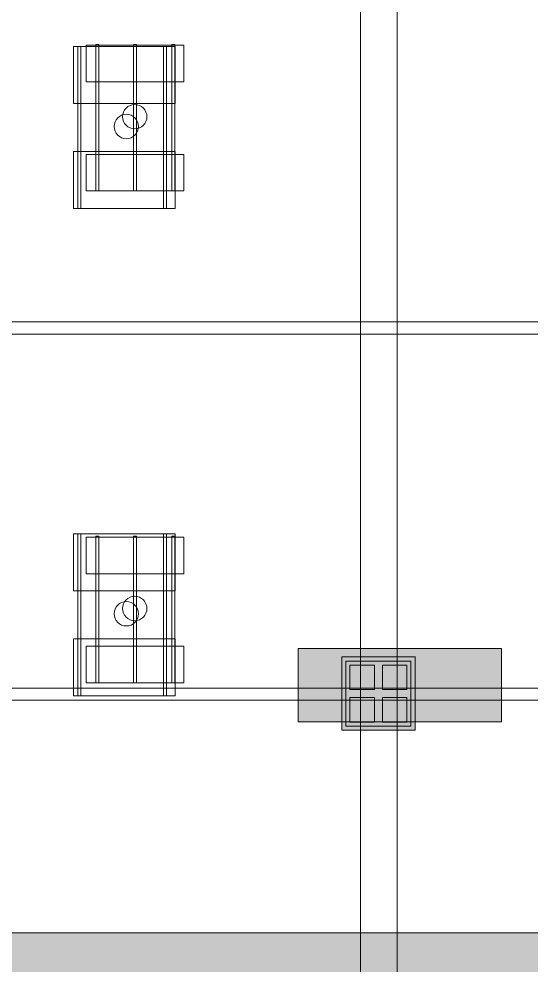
# Model space of a CAD drawing. Header units: inches. Extents: x -10671 to 1761, y -674 to 7170.
# Drawn here: x -3435 to -3183.2, y 964.8 to 1429.9 of the extents above; entities that cross this region are included whole.
import ezdxf

# ---------------------------------------------------------------- set-up
doc = ezdxf.new("R2010")
doc.units = ezdxf.units.IN
doc.header["$LTSCALE"] = 19.2
doc.header["$MEASUREMENT"] = 0
for name, color, linetype, lineweight, true_color in [('DWG-bldg-utility box', 3, 'Continuous', 18, 0x00ff00), ('PDF', 6, 'Continuous', 5, 0xff00ff), ('Venue-NO HANG ZONE', 7, 'Continuous', 15, 0xdd0000), ('Venue-Rigging Steel-High', 7, 'Continuous', 5, 0x800000), ('Venue-Rigging Steel-Low', 7, 'Continuous', 5, 0x0000dd)]:
    doc.layers.add(name, color=color, linetype=linetype, lineweight=lineweight, true_color=true_color)
doc.layers.add('Venue-Ceiling-Lights', color=7, linetype='Continuous', lineweight=5)
doc.layers.add('Venue-Floor Pockets', color=7, linetype='Continuous', lineweight=5)

# ---------------------------------------------------------------- blocks, each defined once
blk = doc.blocks.new('FLOORBOX')
at = {"layer": 'Venue-Floor Pockets', "linetype": 'Continuous', "lineweight": 0, "true_color": 0xaaaaaa}
blk.add_hatch(color=253, dxfattribs=at).paths.add_polyline_path([(-18, 18), (18, 18), (18, -18), (-18, -18)])
at = {"layer": 'Venue-Floor Pockets', "linetype": 'Continuous', "lineweight": 0, "true_color": 0xbbbbbb}
blk.add_hatch(color=9, dxfattribs=at).paths.add_polyline_path([(-16, 16), (16, 16), (16, -16), (-16, -16)])
at = {"layer": 'Venue-Floor Pockets', "linetype": 'Continuous', "lineweight": 0, "true_color": 0xdddddd}
for points in [[(-14, 14), (-2, 14), (-2, 2), (-14, 2)], [(2, 14), (14, 14), (14, 2), (2, 2)], [(-14, -2), (-2, -2), (-2, -14), (-14, -14)], [(2, -2), (14, -2), (14, -14), (2, -14)]]:
    blk.add_hatch(color=254, dxfattribs=at).paths.add_polyline_path(points)
at = {"layer": 'Venue-Floor Pockets', "color": 7, "linetype": 'Continuous', "lineweight": 5, "flags": 128}
for points in [[(-18, 18), (18, 18), (18, -18), (-18, -18)], [(-16, 16), (16, 16), (16, -16), (-16, -16)], [(-14, 14), (-2, 14), (-2, 2), (-14, 2)], [(2, 14), (14, 14), (14, 2), (2, 2)], [(-14, -2), (-2, -2), (-2, -14), (-14, -14)], [(2, -2), (14, -2), (14, -14), (2, -14)]]:
    blk.add_lwpolyline(points, close=True, dxfattribs=at)
blk = doc.blocks.new('Group-1689-1')
at = {"layer": 'PDF'}
for points, invisible_edges in [([(-3383.96, 1383.06, 398), (-3383.07, 1385.22, 398), (-3381.41, 1386.88, 398), (-3383.96, 1383.06, 398)], 15), ([(-3383.96, 1380.72, 398), (-3383.96, 1383.06, 398), (-3381.41, 1386.88, 398), (-3383.96, 1380.72, 398)], 15), ([(-3383.96, 1380.72, 398), (-3381.41, 1386.88, 398), (-3374.74, 1386.88, 398), (-3383.96, 1380.72, 398)], 15), ([(-3374.74, 1386.88, 398), (-3373.83, 1377.65, 398), (-3383.96, 1380.72, 398), (-3374.74, 1386.88, 398)], 15), ([(-3381.41, 1386.88, 388), (-3383.07, 1385.22, 388), (-3383.96, 1383.06, 388), (-3381.41, 1386.88, 388)], 15), ([(-3381.41, 1386.88, 388), (-3383.96, 1383.06, 388), (-3383.96, 1380.72, 388), (-3381.41, 1386.88, 388)], 15), ([(-3383.96, 1380.72, 388), (-3373.83, 1377.65, 388), (-3374.74, 1386.88, 388), (-3383.96, 1380.72, 388)], 15), ([(-3383.96, 1380.72, 388), (-3374.74, 1386.88, 388), (-3381.41, 1386.88, 388), (-3383.96, 1380.72, 388)], 15), ([(-3383.07, 1385.22, 398), (-3382.32, 1386.13, 398), (-3381.41, 1386.88, 398), (-3383.07, 1385.22, 398)], 12), ([(-3381.41, 1386.88, 388), (-3382.32, 1386.13, 388), (-3383.07, 1385.22, 388), (-3381.41, 1386.88, 388)], 12), ([(-3381.41, 1386.88, 398), (-3380.37, 1387.43, 398), (-3379.25, 1387.77, 398), (-3381.41, 1386.88, 398)], 12), ([(-3381.41, 1386.88, 398), (-3379.25, 1387.77, 398), (-3376.91, 1387.77, 398), (-3381.41, 1386.88, 398)], 15), ([(-3381.41, 1386.88, 398), (-3376.91, 1387.77, 398), (-3374.74, 1386.88, 398), (-3381.41, 1386.88, 398)], 15), ([(-3379.25, 1387.77, 388), (-3380.37, 1387.43, 388), (-3381.41, 1386.88, 388), (-3379.25, 1387.77, 388)], 12), ([(-3374.74, 1386.88, 388), (-3379.25, 1387.77, 388), (-3381.41, 1386.88, 388), (-3374.74, 1386.88, 388)], 15), ([(-3379.25, 1387.77, 398), (-3378.08, 1387.89, 398), (-3376.91, 1387.77, 398), (-3379.25, 1387.77, 398)], 12), ([(-3376.91, 1387.77, 388), (-3378.08, 1387.89, 388), (-3379.25, 1387.77, 388), (-3376.91, 1387.77, 388)], 12), ([(-3374.74, 1386.88, 388), (-3376.91, 1387.77, 388), (-3379.25, 1387.77, 388), (-3374.74, 1386.88, 388)], 15), ([(-3376.91, 1387.77, 398), (-3375.78, 1387.43, 398), (-3374.74, 1386.88, 398), (-3376.91, 1387.77, 398)], 12), ([(-3374.74, 1386.88, 388), (-3375.78, 1387.43, 388), (-3376.91, 1387.77, 388), (-3374.74, 1386.88, 388)], 12), ([(-3374.74, 1386.88, 398), (-3373.83, 1386.13, 398), (-3373.09, 1385.22, 398), (-3374.74, 1386.88, 398)], 12), ([(-3374.74, 1386.88, 398), (-3373.09, 1385.22, 398), (-3372.53, 1384.18, 398), (-3374.74, 1386.88, 398)], 13), ([(-3374.74, 1386.88, 398), (-3372.53, 1384.18, 398), (-3372.08, 1381.89, 398), (-3374.74, 1386.88, 398)], 15), ([(-3374.74, 1386.88, 398), (-3372.08, 1381.89, 398), (-3373.83, 1377.65, 398), (-3374.74, 1386.88, 398)], 15), ([(-3373.09, 1385.22, 388), (-3373.83, 1386.13, 388), (-3374.74, 1386.88, 388), (-3373.09, 1385.22, 388)], 12), ([(-3372.53, 1384.18, 388), (-3373.09, 1385.22, 388), (-3374.74, 1386.88, 388), (-3372.53, 1384.18, 388)], 14), ([(-3372.08, 1381.89, 388), (-3372.53, 1384.18, 388), (-3374.74, 1386.88, 388), (-3372.08, 1381.89, 388)], 15), ([(-3373.83, 1377.65, 388), (-3372.08, 1381.89, 388), (-3374.74, 1386.88, 388), (-3373.83, 1377.65, 388)], 15), ([(-3383.96, 1380.72, 398), (-3384.08, 1381.89, 398), (-3383.96, 1383.06, 398), (-3383.96, 1380.72, 398)], 12), ([(-3383.96, 1383.06, 388), (-3384.08, 1381.89, 388), (-3383.96, 1380.72, 388), (-3383.96, 1383.06, 388)], 12), ([(-3383.96, 1383.06, 398), (-3383.62, 1384.18, 398), (-3383.07, 1385.22, 398), (-3383.96, 1383.06, 398)], 12), ([(-3383.07, 1385.22, 388), (-3383.62, 1384.18, 388), (-3383.96, 1383.06, 388), (-3383.07, 1385.22, 388)], 12), ([(-3372.08, 1381.89, 398), (-3372.53, 1379.59, 398), (-3373.83, 1377.65, 398), (-3372.08, 1381.89, 398)], 15), ([(-3373.83, 1377.65, 388), (-3372.53, 1379.59, 388), (-3372.08, 1381.89, 388), (-3373.83, 1377.65, 388)], 15), ([(-3372.53, 1384.18, 398), (-3372.19, 1383.06, 398), (-3372.08, 1381.89, 398), (-3372.53, 1384.18, 398)], 12), ([(-3372.08, 1381.89, 388), (-3372.19, 1383.06, 388), (-3372.53, 1384.18, 388), (-3372.08, 1381.89, 388)], 12), ([(-3372.08, 1381.89, 398), (-3372.19, 1380.72, 398), (-3372.53, 1379.59, 398), (-3372.08, 1381.89, 398)], 12), ([(-3372.53, 1379.59, 388), (-3372.19, 1380.72, 388), (-3372.08, 1381.89, 388), (-3372.53, 1379.59, 388)], 12), ([(-3383.07, 1378.56, 398), (-3383.62, 1379.59, 398), (-3383.96, 1380.72, 398), (-3383.07, 1378.56, 398)], 12), ([(-3381.41, 1376.9, 398), (-3383.07, 1378.56, 398), (-3383.96, 1380.72, 398), (-3381.41, 1376.9, 398)], 15), ([(-3379.25, 1376, 398), (-3381.41, 1376.9, 398), (-3383.96, 1380.72, 398), (-3379.25, 1376, 398)], 15), ([(-3373.83, 1377.65, 398), (-3379.25, 1376, 398), (-3383.96, 1380.72, 398), (-3373.83, 1377.65, 398)], 15), ([(-3383.96, 1380.72, 388), (-3383.62, 1379.59, 388), (-3383.07, 1378.56, 388), (-3383.96, 1380.72, 388)], 12), ([(-3383.96, 1380.72, 388), (-3383.07, 1378.56, 388), (-3381.41, 1376.9, 388), (-3383.96, 1380.72, 388)], 15), ([(-3383.96, 1380.72, 388), (-3381.41, 1376.9, 388), (-3379.25, 1376, 388), (-3383.96, 1380.72, 388)], 15), ([(-3383.96, 1380.72, 388), (-3379.25, 1376, 388), (-3373.83, 1377.65, 388), (-3383.96, 1380.72, 388)], 15), ([(-3381.41, 1376.9, 398), (-3382.32, 1377.65, 398), (-3383.07, 1378.56, 398), (-3381.41, 1376.9, 398)], 12), ([(-3383.07, 1378.56, 388), (-3382.32, 1377.65, 388), (-3381.41, 1376.9, 388), (-3383.07, 1378.56, 388)], 12), ([(-3379.25, 1376, 398), (-3380.37, 1376.35, 398), (-3381.41, 1376.9, 398), (-3379.25, 1376, 398)], 12), ([(-3381.41, 1376.9, 388), (-3380.37, 1376.35, 388), (-3379.25, 1376, 388), (-3381.41, 1376.9, 388)], 12), ([(-3373.83, 1377.65, 398), (-3375.78, 1376.35, 398), (-3379.25, 1376, 398), (-3373.83, 1377.65, 398)], 15), ([(-3379.25, 1376, 388), (-3375.78, 1376.35, 388), (-3373.83, 1377.65, 388), (-3379.25, 1376, 388)], 15), ([(-3373.83, 1377.65, 398), (-3374.74, 1376.9, 398), (-3375.78, 1376.35, 398), (-3373.83, 1377.65, 398)], 12), ([(-3375.78, 1376.35, 388), (-3374.74, 1376.9, 388), (-3373.83, 1377.65, 388), (-3375.78, 1376.35, 388)], 12), ([(-3372.53, 1379.59, 398), (-3373.09, 1378.56, 398), (-3373.83, 1377.65, 398), (-3372.53, 1379.59, 398)], 12), ([(-3373.83, 1377.65, 388), (-3373.09, 1378.56, 388), (-3372.53, 1379.59, 388), (-3373.83, 1377.65, 388)], 12), ([(-3375.78, 1376.35, 398), (-3376.91, 1376, 398), (-3379.25, 1376, 398), (-3375.78, 1376.35, 398)], 14), ([(-3379.25, 1376, 388), (-3376.91, 1376, 388), (-3375.78, 1376.35, 388), (-3379.25, 1376, 388)], 13), ([(-3376.91, 1376, 398), (-3378.08, 1375.89, 398), (-3379.25, 1376, 398), (-3376.91, 1376, 398)], 12), ([(-3379.25, 1376, 388), (-3378.08, 1375.89, 388), (-3376.91, 1376, 388), (-3379.25, 1376, 388)], 12)]:
    blk.add_3dface(points, dxfattribs=dict(at, invisible_edges=invisible_edges))
for points in [[(-3383.07, 1385.22, 388), (-3383.07, 1385.22, 398), (-3382.32, 1386.13, 398), (-3382.32, 1386.13, 388)], [(-3382.32, 1386.13, 388), (-3382.32, 1386.13, 398), (-3381.41, 1386.88, 398), (-3381.41, 1386.88, 388)], [(-3381.41, 1386.88, 388), (-3381.41, 1386.88, 398), (-3380.37, 1387.43, 398), (-3380.37, 1387.43, 388)], [(-3380.37, 1387.43, 388), (-3380.37, 1387.43, 398), (-3379.25, 1387.77, 398), (-3379.25, 1387.77, 388)], [(-3379.25, 1387.77, 388), (-3379.25, 1387.77, 398), (-3378.08, 1387.89, 398), (-3378.08, 1387.89, 388)], [(-3378.08, 1387.89, 388), (-3378.08, 1387.89, 398), (-3376.91, 1387.77, 398), (-3376.91, 1387.77, 388)], [(-3376.91, 1387.77, 388), (-3376.91, 1387.77, 398), (-3375.78, 1387.43, 398), (-3375.78, 1387.43, 388)], [(-3375.78, 1387.43, 388), (-3375.78, 1387.43, 398), (-3374.74, 1386.88, 398), (-3374.74, 1386.88, 388)], [(-3374.74, 1386.88, 388), (-3374.74, 1386.88, 398), (-3373.83, 1386.13, 398), (-3373.83, 1386.13, 388)], [(-3373.83, 1386.13, 388), (-3373.83, 1386.13, 398), (-3373.09, 1385.22, 398), (-3373.09, 1385.22, 388)], [(-3384.08, 1381.89, 388), (-3384.08, 1381.89, 398), (-3383.96, 1383.06, 398), (-3383.96, 1383.06, 388)], [(-3383.96, 1380.72, 388), (-3383.96, 1380.72, 398), (-3384.08, 1381.89, 398), (-3384.08, 1381.89, 388)], [(-3383.96, 1383.06, 388), (-3383.96, 1383.06, 398), (-3383.62, 1384.18, 398), (-3383.62, 1384.18, 388)], [(-3383.62, 1384.18, 388), (-3383.62, 1384.18, 398), (-3383.07, 1385.22, 398), (-3383.07, 1385.22, 388)], [(-3373.09, 1385.22, 388), (-3373.09, 1385.22, 398), (-3372.53, 1384.18, 398), (-3372.53, 1384.18, 388)], [(-3372.53, 1384.18, 388), (-3372.53, 1384.18, 398), (-3372.19, 1383.06, 398), (-3372.19, 1383.06, 388)], [(-3372.19, 1383.06, 388), (-3372.19, 1383.06, 398), (-3372.08, 1381.89, 398), (-3372.08, 1381.89, 388)], [(-3372.08, 1381.89, 388), (-3372.08, 1381.89, 398), (-3372.19, 1380.72, 398), (-3372.19, 1380.72, 388)], [(-3383.62, 1379.59, 388), (-3383.62, 1379.59, 398), (-3383.96, 1380.72, 398), (-3383.96, 1380.72, 388)], [(-3383.07, 1378.56, 388), (-3383.07, 1378.56, 398), (-3383.62, 1379.59, 398), (-3383.62, 1379.59, 388)], [(-3382.32, 1377.65, 388), (-3382.32, 1377.65, 398), (-3383.07, 1378.56, 398), (-3383.07, 1378.56, 388)], [(-3381.41, 1376.9, 388), (-3381.41, 1376.9, 398), (-3382.32, 1377.65, 398), (-3382.32, 1377.65, 388)], [(-3380.37, 1376.35, 388), (-3380.37, 1376.35, 398), (-3381.41, 1376.9, 398), (-3381.41, 1376.9, 388)], [(-3374.74, 1376.9, 388), (-3374.74, 1376.9, 398), (-3375.78, 1376.35, 398), (-3375.78, 1376.35, 388)], [(-3373.83, 1377.65, 388), (-3373.83, 1377.65, 398), (-3374.74, 1376.9, 398), (-3374.74, 1376.9, 388)], [(-3373.09, 1378.56, 388), (-3373.09, 1378.56, 398), (-3373.83, 1377.65, 398), (-3373.83, 1377.65, 388)], [(-3372.53, 1379.59, 388), (-3372.53, 1379.59, 398), (-3373.09, 1378.56, 398), (-3373.09, 1378.56, 388)], [(-3372.19, 1380.72, 388), (-3372.19, 1380.72, 398), (-3372.53, 1379.59, 398), (-3372.53, 1379.59, 388)], [(-3379.25, 1376, 388), (-3379.25, 1376, 398), (-3380.37, 1376.35, 398), (-3380.37, 1376.35, 388)], [(-3378.08, 1375.89, 388), (-3378.08, 1375.89, 398), (-3379.25, 1376, 398), (-3379.25, 1376, 388)], [(-3376.91, 1376, 388), (-3376.91, 1376, 398), (-3378.08, 1375.89, 398), (-3378.08, 1375.89, 388)], [(-3375.78, 1376.35, 388), (-3375.78, 1376.35, 398), (-3376.91, 1376, 398), (-3376.91, 1376, 388)]]:
    blk.add_3dface(points, dxfattribs=at)
blk = doc.blocks.new('Group-1690-1')
at = {"layer": 'PDF'}
for points in [[(-3401.95, 1416.99, 393.91), (-3401.95, 1416.99, 397.91), (-3353.95, 1416.99, 397.91), (-3353.95, 1416.99, 393.91)], [(-3401.95, 1398.99, 393.91), (-3401.95, 1398.99, 397.91), (-3401.95, 1416.99, 397.91), (-3401.95, 1416.99, 393.91)], [(-3353.95, 1416.99, 397.91), (-3401.95, 1416.99, 397.91), (-3401.95, 1398.99, 397.91), (-3353.95, 1398.99, 397.91)], [(-3353.95, 1398.99, 393.91), (-3401.95, 1398.99, 393.91), (-3401.95, 1416.99, 393.91), (-3353.95, 1416.99, 393.91)], [(-3353.95, 1416.99, 393.91), (-3353.95, 1416.99, 397.91), (-3353.95, 1398.99, 397.91), (-3353.95, 1398.99, 393.91)], [(-3353.95, 1398.99, 393.91), (-3353.95, 1398.99, 397.91), (-3401.95, 1398.99, 397.91), (-3401.95, 1398.99, 393.91)]]:
    blk.add_3dface(points, dxfattribs=at)
blk = doc.blocks.new('Group-1691-1')
at = {"layer": 'PDF'}
for points in [[(-3359.85, 1417.39, 397.97), (-3359.85, 1417.39, 398.97), (-3358.35, 1417.39, 398.97), (-3358.35, 1417.39, 397.97)], [(-3359.85, 1345.39, 397.97), (-3359.85, 1345.39, 398.97), (-3359.85, 1417.39, 398.97), (-3359.85, 1417.39, 397.97)], [(-3358.35, 1417.39, 398.97), (-3359.85, 1417.39, 398.97), (-3359.85, 1345.39, 398.97), (-3358.35, 1345.39, 398.97)], [(-3358.35, 1345.39, 397.97), (-3359.85, 1345.39, 397.97), (-3359.85, 1417.39, 397.97), (-3358.35, 1417.39, 397.97)], [(-3358.35, 1417.39, 397.97), (-3358.35, 1417.39, 398.97), (-3358.35, 1345.39, 398.97), (-3358.35, 1345.39, 397.97)], [(-3358.35, 1345.39, 397.97), (-3358.35, 1345.39, 398.97), (-3359.85, 1345.39, 398.97), (-3359.85, 1345.39, 397.97)]]:
    blk.add_3dface(points, dxfattribs=at)
blk = doc.blocks.new('Group-1692-1')
at = {"layer": 'PDF'}
for points in [[(-3378.67, 1417.39, 397.97), (-3378.67, 1417.39, 398.97), (-3377.17, 1417.39, 398.97), (-3377.17, 1417.39, 397.97)], [(-3378.67, 1345.39, 397.97), (-3378.67, 1345.39, 398.97), (-3378.67, 1417.39, 398.97), (-3378.67, 1417.39, 397.97)], [(-3377.17, 1417.39, 398.97), (-3378.67, 1417.39, 398.97), (-3378.67, 1345.39, 398.97), (-3377.17, 1345.39, 398.97)], [(-3377.17, 1345.39, 397.97), (-3378.67, 1345.39, 397.97), (-3378.67, 1417.39, 397.97), (-3377.17, 1417.39, 397.97)], [(-3377.17, 1417.39, 397.97), (-3377.17, 1417.39, 398.97), (-3377.17, 1345.39, 398.97), (-3377.17, 1345.39, 397.97)], [(-3377.17, 1345.39, 397.97), (-3377.17, 1345.39, 398.97), (-3378.67, 1345.39, 398.97), (-3378.67, 1345.39, 397.97)]]:
    blk.add_3dface(points, dxfattribs=at)
blk = doc.blocks.new('Group-1693-1')
at = {"layer": 'PDF'}
for points in [[(-3397.26, 1417.39, 397.97), (-3397.26, 1417.39, 398.97), (-3395.76, 1417.39, 398.97), (-3395.76, 1417.39, 397.97)], [(-3397.26, 1345.39, 397.97), (-3397.26, 1345.39, 398.97), (-3397.26, 1417.39, 398.97), (-3397.26, 1417.39, 397.97)], [(-3395.76, 1417.39, 398.97), (-3397.26, 1417.39, 398.97), (-3397.26, 1345.39, 398.97), (-3395.76, 1345.39, 398.97)], [(-3395.76, 1345.39, 397.97), (-3397.26, 1345.39, 397.97), (-3397.26, 1417.39, 397.97), (-3395.76, 1417.39, 397.97)], [(-3395.76, 1417.39, 397.97), (-3395.76, 1417.39, 398.97), (-3395.76, 1345.39, 398.97), (-3395.76, 1345.39, 397.97)], [(-3395.76, 1345.39, 397.97), (-3395.76, 1345.39, 398.97), (-3397.26, 1345.39, 398.97), (-3397.26, 1345.39, 397.97)]]:
    blk.add_3dface(points, dxfattribs=at)
blk = doc.blocks.new('Group-1694-1')
at = {"layer": 'PDF'}
for points in [[(-3401.95, 1363.36, 393.91), (-3401.95, 1363.36, 397.91), (-3353.95, 1363.36, 397.91), (-3353.95, 1363.36, 393.91)], [(-3401.95, 1345.36, 393.91), (-3401.95, 1345.36, 397.91), (-3401.95, 1363.36, 397.91), (-3401.95, 1363.36, 393.91)], [(-3353.95, 1363.36, 397.91), (-3401.95, 1363.36, 397.91), (-3401.95, 1345.36, 397.91), (-3353.95, 1345.36, 397.91)], [(-3353.95, 1345.36, 393.91), (-3401.95, 1345.36, 393.91), (-3401.95, 1363.36, 393.91), (-3353.95, 1363.36, 393.91)], [(-3353.95, 1363.36, 393.91), (-3353.95, 1363.36, 397.91), (-3353.95, 1345.36, 397.91), (-3353.95, 1345.36, 393.91)], [(-3353.95, 1345.36, 393.91), (-3353.95, 1345.36, 397.91), (-3401.95, 1345.36, 397.91), (-3401.95, 1345.36, 393.91)]]:
    blk.add_3dface(points, dxfattribs=at)
blk = doc.blocks.new('Group-1695-1')
at = {"layer": 'PDF'}
for name in ['Group-1690-1', 'Group-1693-1', 'Group-1692-1', 'Group-1691-1', 'Group-1689-1', 'Group-1694-1']:
    blk.add_blockref(name, (0, 0), dxfattribs=at)
blk = doc.blocks.new('Group-1696-1')
at = {"layer": 'PDF'}
for points, invisible_edges in [([(-3383.96, 1141.29, 398), (-3382.32, 1144.36, 398), (-3380.37, 1145.66, 398), (-3383.96, 1141.29, 398)], 15), ([(-3383.96, 1138.95, 398), (-3383.96, 1141.29, 398), (-3380.37, 1145.66, 398), (-3383.96, 1138.95, 398)], 15), ([(-3383.96, 1138.95, 398), (-3380.37, 1145.66, 398), (-3375.78, 1145.66, 398), (-3383.96, 1138.95, 398)], 15), ([(-3383.96, 1138.95, 398), (-3375.78, 1145.66, 398), (-3372.19, 1138.95, 398), (-3383.96, 1138.95, 398)], 15), ([(-3380.37, 1145.66, 388), (-3382.32, 1144.36, 388), (-3383.96, 1141.29, 388), (-3380.37, 1145.66, 388)], 15), ([(-3372.19, 1141.29, 388), (-3380.37, 1145.66, 388), (-3383.96, 1141.29, 388), (-3372.19, 1141.29, 388)], 15), ([(-3383.96, 1141.29, 398), (-3383.07, 1143.45, 398), (-3382.32, 1144.36, 398), (-3383.96, 1141.29, 398)], 13), ([(-3382.32, 1144.36, 388), (-3383.07, 1143.45, 388), (-3383.96, 1141.29, 388), (-3382.32, 1144.36, 388)], 14), ([(-3382.32, 1144.36, 398), (-3381.41, 1145.11, 398), (-3380.37, 1145.66, 398), (-3382.32, 1144.36, 398)], 12), ([(-3380.37, 1145.66, 388), (-3381.41, 1145.11, 388), (-3382.32, 1144.36, 388), (-3380.37, 1145.66, 388)], 12), ([(-3380.37, 1145.66, 398), (-3379.25, 1146, 398), (-3376.91, 1146, 398), (-3380.37, 1145.66, 398)], 14), ([(-3380.37, 1145.66, 398), (-3376.91, 1146, 398), (-3375.78, 1145.66, 398), (-3380.37, 1145.66, 398)], 13), ([(-3376.91, 1146, 388), (-3379.25, 1146, 388), (-3380.37, 1145.66, 388), (-3376.91, 1146, 388)], 13), ([(-3375.78, 1145.66, 388), (-3376.91, 1146, 388), (-3380.37, 1145.66, 388), (-3375.78, 1145.66, 388)], 14), ([(-3372.19, 1141.29, 388), (-3375.78, 1145.66, 388), (-3380.37, 1145.66, 388), (-3372.19, 1141.29, 388)], 15), ([(-3379.25, 1146, 398), (-3378.08, 1146.12, 398), (-3376.91, 1146, 398), (-3379.25, 1146, 398)], 12), ([(-3376.91, 1146, 388), (-3378.08, 1146.12, 388), (-3379.25, 1146, 388), (-3376.91, 1146, 388)], 12), ([(-3375.78, 1145.66, 398), (-3374.74, 1145.11, 398), (-3373.83, 1144.36, 398), (-3375.78, 1145.66, 398)], 12), ([(-3375.78, 1145.66, 398), (-3373.83, 1144.36, 398), (-3373.09, 1143.45, 398), (-3375.78, 1145.66, 398)], 13), ([(-3375.78, 1145.66, 398), (-3373.09, 1143.45, 398), (-3372.19, 1138.95, 398), (-3375.78, 1145.66, 398)], 15), ([(-3373.83, 1144.36, 388), (-3374.74, 1145.11, 388), (-3375.78, 1145.66, 388), (-3373.83, 1144.36, 388)], 12), ([(-3373.09, 1143.45, 388), (-3373.83, 1144.36, 388), (-3375.78, 1145.66, 388), (-3373.09, 1143.45, 388)], 14), ([(-3372.19, 1141.29, 388), (-3373.09, 1143.45, 388), (-3375.78, 1145.66, 388), (-3372.19, 1141.29, 388)], 15), ([(-3383.96, 1138.95, 398), (-3384.08, 1140.12, 398), (-3383.96, 1141.29, 398), (-3383.96, 1138.95, 398)], 12), ([(-3383.96, 1141.29, 388), (-3384.08, 1140.12, 388), (-3383.96, 1138.95, 388), (-3383.96, 1141.29, 388)], 12), ([(-3383.96, 1141.29, 398), (-3383.62, 1142.42, 398), (-3383.07, 1143.45, 398), (-3383.96, 1141.29, 398)], 12), ([(-3383.07, 1143.45, 388), (-3383.62, 1142.42, 388), (-3383.96, 1141.29, 388), (-3383.07, 1143.45, 388)], 12), ([(-3383.96, 1141.29, 388), (-3383.96, 1138.95, 388), (-3380.37, 1134.58, 388), (-3383.96, 1141.29, 388)], 15), ([(-3383.96, 1141.29, 388), (-3380.37, 1134.58, 388), (-3375.78, 1134.58, 388), (-3383.96, 1141.29, 388)], 15), ([(-3383.96, 1141.29, 388), (-3375.78, 1134.58, 388), (-3372.19, 1141.29, 388), (-3383.96, 1141.29, 388)], 15), ([(-3375.78, 1134.58, 388), (-3373.09, 1136.79, 388), (-3372.19, 1141.29, 388), (-3375.78, 1134.58, 388)], 15), ([(-3373.09, 1143.45, 398), (-3372.53, 1142.42, 398), (-3372.19, 1141.29, 398), (-3373.09, 1143.45, 398)], 12), ([(-3373.09, 1143.45, 398), (-3372.19, 1141.29, 398), (-3372.19, 1138.95, 398), (-3373.09, 1143.45, 398)], 15), ([(-3372.19, 1141.29, 388), (-3372.53, 1142.42, 388), (-3373.09, 1143.45, 388), (-3372.19, 1141.29, 388)], 12), ([(-3373.09, 1136.79, 388), (-3372.19, 1138.95, 388), (-3372.19, 1141.29, 388), (-3373.09, 1136.79, 388)], 15), ([(-3372.19, 1141.29, 398), (-3372.08, 1140.12, 398), (-3372.19, 1138.95, 398), (-3372.19, 1141.29, 398)], 12), ([(-3372.19, 1138.95, 388), (-3372.08, 1140.12, 388), (-3372.19, 1141.29, 388), (-3372.19, 1138.95, 388)], 12), ([(-3383.07, 1136.79, 398), (-3383.62, 1137.82, 398), (-3383.96, 1138.95, 398), (-3383.07, 1136.79, 398)], 12), ([(-3382.32, 1135.88, 398), (-3383.07, 1136.79, 398), (-3383.96, 1138.95, 398), (-3382.32, 1135.88, 398)], 14), ([(-3380.37, 1134.58, 398), (-3382.32, 1135.88, 398), (-3383.96, 1138.95, 398), (-3380.37, 1134.58, 398)], 15), ([(-3372.19, 1138.95, 398), (-3380.37, 1134.58, 398), (-3383.96, 1138.95, 398), (-3372.19, 1138.95, 398)], 15), ([(-3383.96, 1138.95, 388), (-3383.62, 1137.82, 388), (-3383.07, 1136.79, 388), (-3383.96, 1138.95, 388)], 12), ([(-3383.96, 1138.95, 388), (-3383.07, 1136.79, 388), (-3382.32, 1135.88, 388), (-3383.96, 1138.95, 388)], 13), ([(-3383.96, 1138.95, 388), (-3382.32, 1135.88, 388), (-3380.37, 1134.58, 388), (-3383.96, 1138.95, 388)], 15), ([(-3380.37, 1134.58, 398), (-3381.41, 1135.13, 398), (-3382.32, 1135.88, 398), (-3380.37, 1134.58, 398)], 12), ([(-3382.32, 1135.88, 388), (-3381.41, 1135.13, 388), (-3380.37, 1134.58, 388), (-3382.32, 1135.88, 388)], 12), ([(-3372.19, 1138.95, 398), (-3375.78, 1134.58, 398), (-3380.37, 1134.58, 398), (-3372.19, 1138.95, 398)], 15), ([(-3372.19, 1138.95, 398), (-3373.09, 1136.79, 398), (-3375.78, 1134.58, 398), (-3372.19, 1138.95, 398)], 15), ([(-3373.09, 1136.79, 398), (-3373.83, 1135.88, 398), (-3375.78, 1134.58, 398), (-3373.09, 1136.79, 398)], 14), ([(-3375.78, 1134.58, 388), (-3373.83, 1135.88, 388), (-3373.09, 1136.79, 388), (-3375.78, 1134.58, 388)], 13), ([(-3373.83, 1135.88, 398), (-3374.74, 1135.13, 398), (-3375.78, 1134.58, 398), (-3373.83, 1135.88, 398)], 12), ([(-3375.78, 1134.58, 388), (-3374.74, 1135.13, 388), (-3373.83, 1135.88, 388), (-3375.78, 1134.58, 388)], 12), ([(-3372.19, 1138.95, 398), (-3372.53, 1137.82, 398), (-3373.09, 1136.79, 398), (-3372.19, 1138.95, 398)], 12), ([(-3373.09, 1136.79, 388), (-3372.53, 1137.82, 388), (-3372.19, 1138.95, 388), (-3373.09, 1136.79, 388)], 12), ([(-3376.91, 1134.24, 398), (-3379.25, 1134.24, 398), (-3380.37, 1134.58, 398), (-3376.91, 1134.24, 398)], 13), ([(-3375.78, 1134.58, 398), (-3376.91, 1134.24, 398), (-3380.37, 1134.58, 398), (-3375.78, 1134.58, 398)], 14), ([(-3380.37, 1134.58, 388), (-3379.25, 1134.24, 388), (-3376.91, 1134.24, 388), (-3380.37, 1134.58, 388)], 14), ([(-3380.37, 1134.58, 388), (-3376.91, 1134.24, 388), (-3375.78, 1134.58, 388), (-3380.37, 1134.58, 388)], 13), ([(-3376.91, 1134.24, 398), (-3378.08, 1134.12, 398), (-3379.25, 1134.24, 398), (-3376.91, 1134.24, 398)], 12), ([(-3379.25, 1134.24, 388), (-3378.08, 1134.12, 388), (-3376.91, 1134.24, 388), (-3379.25, 1134.24, 388)], 12)]:
    blk.add_3dface(points, dxfattribs=dict(at, invisible_edges=invisible_edges))
for points in [[(-3383.07, 1143.45, 388), (-3383.07, 1143.45, 398), (-3382.32, 1144.36, 398), (-3382.32, 1144.36, 388)], [(-3382.32, 1144.36, 388), (-3382.32, 1144.36, 398), (-3381.41, 1145.11, 398), (-3381.41, 1145.11, 388)], [(-3381.41, 1145.11, 388), (-3381.41, 1145.11, 398), (-3380.37, 1145.66, 398), (-3380.37, 1145.66, 388)], [(-3380.37, 1145.66, 388), (-3380.37, 1145.66, 398), (-3379.25, 1146, 398), (-3379.25, 1146, 388)], [(-3379.25, 1146, 388), (-3379.25, 1146, 398), (-3378.08, 1146.12, 398), (-3378.08, 1146.12, 388)], [(-3378.08, 1146.12, 388), (-3378.08, 1146.12, 398), (-3376.91, 1146, 398), (-3376.91, 1146, 388)], [(-3376.91, 1146, 388), (-3376.91, 1146, 398), (-3375.78, 1145.66, 398), (-3375.78, 1145.66, 388)], [(-3375.78, 1145.66, 388), (-3375.78, 1145.66, 398), (-3374.74, 1145.11, 398), (-3374.74, 1145.11, 388)], [(-3374.74, 1145.11, 388), (-3374.74, 1145.11, 398), (-3373.83, 1144.36, 398), (-3373.83, 1144.36, 388)], [(-3373.83, 1144.36, 388), (-3373.83, 1144.36, 398), (-3373.09, 1143.45, 398), (-3373.09, 1143.45, 388)], [(-3384.08, 1140.12, 388), (-3384.08, 1140.12, 398), (-3383.96, 1141.29, 398), (-3383.96, 1141.29, 388)], [(-3383.96, 1138.95, 388), (-3383.96, 1138.95, 398), (-3384.08, 1140.12, 398), (-3384.08, 1140.12, 388)], [(-3383.96, 1141.29, 388), (-3383.96, 1141.29, 398), (-3383.62, 1142.42, 398), (-3383.62, 1142.42, 388)], [(-3383.62, 1142.42, 388), (-3383.62, 1142.42, 398), (-3383.07, 1143.45, 398), (-3383.07, 1143.45, 388)], [(-3373.09, 1143.45, 388), (-3373.09, 1143.45, 398), (-3372.53, 1142.42, 398), (-3372.53, 1142.42, 388)], [(-3372.53, 1142.42, 388), (-3372.53, 1142.42, 398), (-3372.19, 1141.29, 398), (-3372.19, 1141.29, 388)], [(-3372.19, 1141.29, 388), (-3372.19, 1141.29, 398), (-3372.08, 1140.12, 398), (-3372.08, 1140.12, 388)], [(-3372.08, 1140.12, 388), (-3372.08, 1140.12, 398), (-3372.19, 1138.95, 398), (-3372.19, 1138.95, 388)], [(-3383.62, 1137.82, 388), (-3383.62, 1137.82, 398), (-3383.96, 1138.95, 398), (-3383.96, 1138.95, 388)], [(-3383.07, 1136.79, 388), (-3383.07, 1136.79, 398), (-3383.62, 1137.82, 398), (-3383.62, 1137.82, 388)], [(-3382.32, 1135.88, 388), (-3382.32, 1135.88, 398), (-3383.07, 1136.79, 398), (-3383.07, 1136.79, 388)], [(-3381.41, 1135.13, 388), (-3381.41, 1135.13, 398), (-3382.32, 1135.88, 398), (-3382.32, 1135.88, 388)], [(-3380.37, 1134.58, 388), (-3380.37, 1134.58, 398), (-3381.41, 1135.13, 398), (-3381.41, 1135.13, 388)], [(-3374.74, 1135.13, 388), (-3374.74, 1135.13, 398), (-3375.78, 1134.58, 398), (-3375.78, 1134.58, 388)], [(-3373.83, 1135.88, 388), (-3373.83, 1135.88, 398), (-3374.74, 1135.13, 398), (-3374.74, 1135.13, 388)], [(-3373.09, 1136.79, 388), (-3373.09, 1136.79, 398), (-3373.83, 1135.88, 398), (-3373.83, 1135.88, 388)], [(-3372.53, 1137.82, 388), (-3372.53, 1137.82, 398), (-3373.09, 1136.79, 398), (-3373.09, 1136.79, 388)], [(-3372.19, 1138.95, 388), (-3372.19, 1138.95, 398), (-3372.53, 1137.82, 398), (-3372.53, 1137.82, 388)], [(-3379.25, 1134.24, 388), (-3379.25, 1134.24, 398), (-3380.37, 1134.58, 398), (-3380.37, 1134.58, 388)], [(-3378.08, 1134.12, 388), (-3378.08, 1134.12, 398), (-3379.25, 1134.24, 398), (-3379.25, 1134.24, 388)], [(-3376.91, 1134.24, 388), (-3376.91, 1134.24, 398), (-3378.08, 1134.12, 398), (-3378.08, 1134.12, 388)], [(-3375.78, 1134.58, 388), (-3375.78, 1134.58, 398), (-3376.91, 1134.24, 398), (-3376.91, 1134.24, 388)]]:
    blk.add_3dface(points, dxfattribs=at)
blk = doc.blocks.new('Group-1697-1')
at = {"layer": 'PDF'}
for points in [[(-3401.95, 1175.22, 393.91), (-3401.95, 1175.22, 397.91), (-3353.95, 1175.22, 397.91), (-3353.95, 1175.22, 393.91)], [(-3401.95, 1157.22, 393.91), (-3401.95, 1157.22, 397.91), (-3401.95, 1175.22, 397.91), (-3401.95, 1175.22, 393.91)], [(-3353.95, 1175.22, 397.91), (-3401.95, 1175.22, 397.91), (-3401.95, 1157.22, 397.91), (-3353.95, 1157.22, 397.91)], [(-3353.95, 1157.22, 393.91), (-3401.95, 1157.22, 393.91), (-3401.95, 1175.22, 393.91), (-3353.95, 1175.22, 393.91)], [(-3353.95, 1175.22, 393.91), (-3353.95, 1175.22, 397.91), (-3353.95, 1157.22, 397.91), (-3353.95, 1157.22, 393.91)], [(-3353.95, 1157.22, 393.91), (-3353.95, 1157.22, 397.91), (-3401.95, 1157.22, 397.91), (-3401.95, 1157.22, 393.91)]]:
    blk.add_3dface(points, dxfattribs=at)
blk = doc.blocks.new('Group-1698-1')
at = {"layer": 'PDF'}
for points in [[(-3359.85, 1175.62, 397.97), (-3359.85, 1175.62, 398.97), (-3358.35, 1175.62, 398.97), (-3358.35, 1175.62, 397.97)], [(-3359.85, 1103.62, 397.97), (-3359.85, 1103.62, 398.97), (-3359.85, 1175.62, 398.97), (-3359.85, 1175.62, 397.97)], [(-3358.35, 1175.62, 398.97), (-3359.85, 1175.62, 398.97), (-3359.85, 1103.62, 398.97), (-3358.35, 1103.62, 398.97)], [(-3358.35, 1103.62, 397.97), (-3359.85, 1103.62, 397.97), (-3359.85, 1175.62, 397.97), (-3358.35, 1175.62, 397.97)], [(-3358.35, 1175.62, 397.97), (-3358.35, 1175.62, 398.97), (-3358.35, 1103.62, 398.97), (-3358.35, 1103.62, 397.97)], [(-3358.35, 1103.62, 397.97), (-3358.35, 1103.62, 398.97), (-3359.85, 1103.62, 398.97), (-3359.85, 1103.62, 397.97)]]:
    blk.add_3dface(points, dxfattribs=at)
blk = doc.blocks.new('Group-1699-1')
at = {"layer": 'PDF'}
for points in [[(-3378.67, 1175.62, 397.97), (-3378.67, 1175.62, 398.97), (-3377.17, 1175.62, 398.97), (-3377.17, 1175.62, 397.97)], [(-3378.67, 1103.62, 397.97), (-3378.67, 1103.62, 398.97), (-3378.67, 1175.62, 398.97), (-3378.67, 1175.62, 397.97)], [(-3377.17, 1175.62, 398.97), (-3378.67, 1175.62, 398.97), (-3378.67, 1103.62, 398.97), (-3377.17, 1103.62, 398.97)], [(-3377.17, 1103.62, 397.97), (-3378.67, 1103.62, 397.97), (-3378.67, 1175.62, 397.97), (-3377.17, 1175.62, 397.97)], [(-3377.17, 1175.62, 397.97), (-3377.17, 1175.62, 398.97), (-3377.17, 1103.62, 398.97), (-3377.17, 1103.62, 397.97)], [(-3377.17, 1103.62, 397.97), (-3377.17, 1103.62, 398.97), (-3378.67, 1103.62, 398.97), (-3378.67, 1103.62, 397.97)]]:
    blk.add_3dface(points, dxfattribs=at)
blk = doc.blocks.new('Group-1700-1')
at = {"layer": 'PDF'}
for points in [[(-3397.26, 1175.62, 397.97), (-3397.26, 1175.62, 398.97), (-3395.76, 1175.62, 398.97), (-3395.76, 1175.62, 397.97)], [(-3397.26, 1103.62, 397.97), (-3397.26, 1103.62, 398.97), (-3397.26, 1175.62, 398.97), (-3397.26, 1175.62, 397.97)], [(-3395.76, 1175.62, 398.97), (-3397.26, 1175.62, 398.97), (-3397.26, 1103.62, 398.97), (-3395.76, 1103.62, 398.97)], [(-3395.76, 1103.62, 397.97), (-3397.26, 1103.62, 397.97), (-3397.26, 1175.62, 397.97), (-3395.76, 1175.62, 397.97)], [(-3395.76, 1175.62, 397.97), (-3395.76, 1175.62, 398.97), (-3395.76, 1103.62, 398.97), (-3395.76, 1103.62, 397.97)], [(-3395.76, 1103.62, 397.97), (-3395.76, 1103.62, 398.97), (-3397.26, 1103.62, 398.97), (-3397.26, 1103.62, 397.97)]]:
    blk.add_3dface(points, dxfattribs=at)
blk = doc.blocks.new('Group-1701-1')
at = {"layer": 'PDF'}
for points in [[(-3401.95, 1121.59, 393.91), (-3401.95, 1121.59, 397.91), (-3353.95, 1121.59, 397.91), (-3353.95, 1121.59, 393.91)], [(-3401.95, 1103.59, 393.91), (-3401.95, 1103.59, 397.91), (-3401.95, 1121.59, 397.91), (-3401.95, 1121.59, 393.91)], [(-3353.95, 1121.59, 397.91), (-3401.95, 1121.59, 397.91), (-3401.95, 1103.59, 397.91), (-3353.95, 1103.59, 397.91)], [(-3353.95, 1103.59, 393.91), (-3401.95, 1103.59, 393.91), (-3401.95, 1121.59, 393.91), (-3353.95, 1121.59, 393.91)], [(-3353.95, 1121.59, 393.91), (-3353.95, 1121.59, 397.91), (-3353.95, 1103.59, 397.91), (-3353.95, 1103.59, 393.91)], [(-3353.95, 1103.59, 393.91), (-3353.95, 1103.59, 397.91), (-3401.95, 1103.59, 397.91), (-3401.95, 1103.59, 393.91)]]:
    blk.add_3dface(points, dxfattribs=at)
blk = doc.blocks.new('Group-1702-1')
at = {"layer": 'PDF'}
for name in ['Group-1697-1', 'Group-1700-1', 'Group-1699-1', 'Group-1698-1', 'Group-1696-1', 'Group-1701-1']:
    blk.add_blockref(name, (0, 0), dxfattribs=at)
blk = doc.blocks.new('Group-2761-1')
at = {"layer": 'Venue-Ceiling-Lights', "color": 7, "linetype": 'Continuous', "lineweight": 5, "flags": 128}
for points in [[(-3408.11, 1416.35), (-3358.11, 1416.35), (-3358.11, 1388.35), (-3408.11, 1388.35)], [(-3406.05, 1416.35), (-3404.55, 1416.35), (-3404.55, 1336.77), (-3406.05, 1336.77)], [(-3363.96, 1416.35), (-3362.46, 1416.35), (-3362.46, 1336.77), (-3363.96, 1336.77)], [(-3408.11, 1364.77), (-3358.11, 1364.77), (-3358.11, 1336.77), (-3408.11, 1336.77)]]:
    blk.add_lwpolyline(points, close=True, dxfattribs=at)
at = {"layer": 'Venue-Ceiling-Lights', "color": 7, "linetype": 'Continuous', "lineweight": 5}
blk.add_circle((-3382.19, 1377.06), 6, dxfattribs=at)
blk = doc.blocks.new('Group-2767-1')
at = {"layer": 'Venue-Ceiling-Lights', "color": 7, "linetype": 'Continuous', "lineweight": 5, "flags": 128}
for points in [[(-3408.11, 1176.82), (-3358.11, 1176.82), (-3358.11, 1148.82), (-3408.11, 1148.82)], [(-3406.05, 1176.82), (-3404.55, 1176.82), (-3404.55, 1097.23), (-3406.05, 1097.23)], [(-3363.96, 1176.82), (-3362.46, 1176.82), (-3362.46, 1097.23), (-3363.96, 1097.23)], [(-3408.11, 1125.23), (-3358.11, 1125.23), (-3358.11, 1097.23), (-3408.11, 1097.23)]]:
    blk.add_lwpolyline(points, close=True, dxfattribs=at)
at = {"layer": 'Venue-Ceiling-Lights', "color": 7, "linetype": 'Continuous', "lineweight": 5}
blk.add_circle((-3382.19, 1137.53), 6, dxfattribs=at)

msp = doc.modelspace()

# ---------------------------------------------------------------- hatches: boundary and pattern name
at = {"layer": 'Venue-NO HANG ZONE', "linetype": 'Continuous', "lineweight": 0}
for points in [[(-3297.7, 1084.39), (-3297.7, 1120.39), (-3197.7, 1120.39), (-3197.7, 1084.39)], [(-3953.98, 744.67), (-3953.98, 980.67), (-2693.98, 980.67), (-2693.98, 744.67)]]:
    msp.add_hatch(color=7, dxfattribs=at).paths.add_polyline_path(points)

# ---------------------------------------------------------------- linework, layer by layer
at = {"layer": 'Venue-NO HANG ZONE', "flags": 128}
for points in [[(-3297.7, 1084.39), (-3297.7, 1120.39), (-3197.7, 1120.39), (-3197.7, 1084.39)], [(-3953.98, 744.67), (-3953.98, 980.67), (-2693.98, 980.67), (-2693.98, 744.67)]]:
    msp.add_lwpolyline(points, close=True, dxfattribs=at)
at = {"layer": 'Venue-Rigging Steel-High'}
for p, q in [((-3975.08, 1281.02), (-2552.03, 1281.02)), ((-3975.08, 1275.02), (-2552.03, 1275.02)), ((-3975.08, 1101.02), (-2552.03, 1101.02)), ((-3975.08, 1095.02), (-2552.03, 1095.02))]:
    msp.add_line(p, q, dxfattribs=at)
at = {"layer": 'Venue-Rigging Steel-Low'}
for p, q in [((-3267.04, 752.8), (-3267.04, 3962.93)), ((-3249.04, 752.8), (-3249.04, 3962.93))]:
    msp.add_line(p, q, dxfattribs=at)

# ---------------------------------------------------------------- block references
at = {"layer": 'DWG-bldg-utility box', "rotation": 90}
msp.add_blockref('FLOORBOX', (-3258.26, 1098.29), dxfattribs=at)
at = {"layer": 'PDF'}
for name in ['Group-1695-1', 'Group-1702-1']:
    msp.add_blockref(name, (0, 0), dxfattribs=at)
at = {"layer": 'Venue-Ceiling-Lights', "color": 7}
for name in ['Group-2761-1', 'Group-2767-1']:
    msp.add_blockref(name, (0, 0), dxfattribs=at)

doc.saveas('drawing.dxf')
